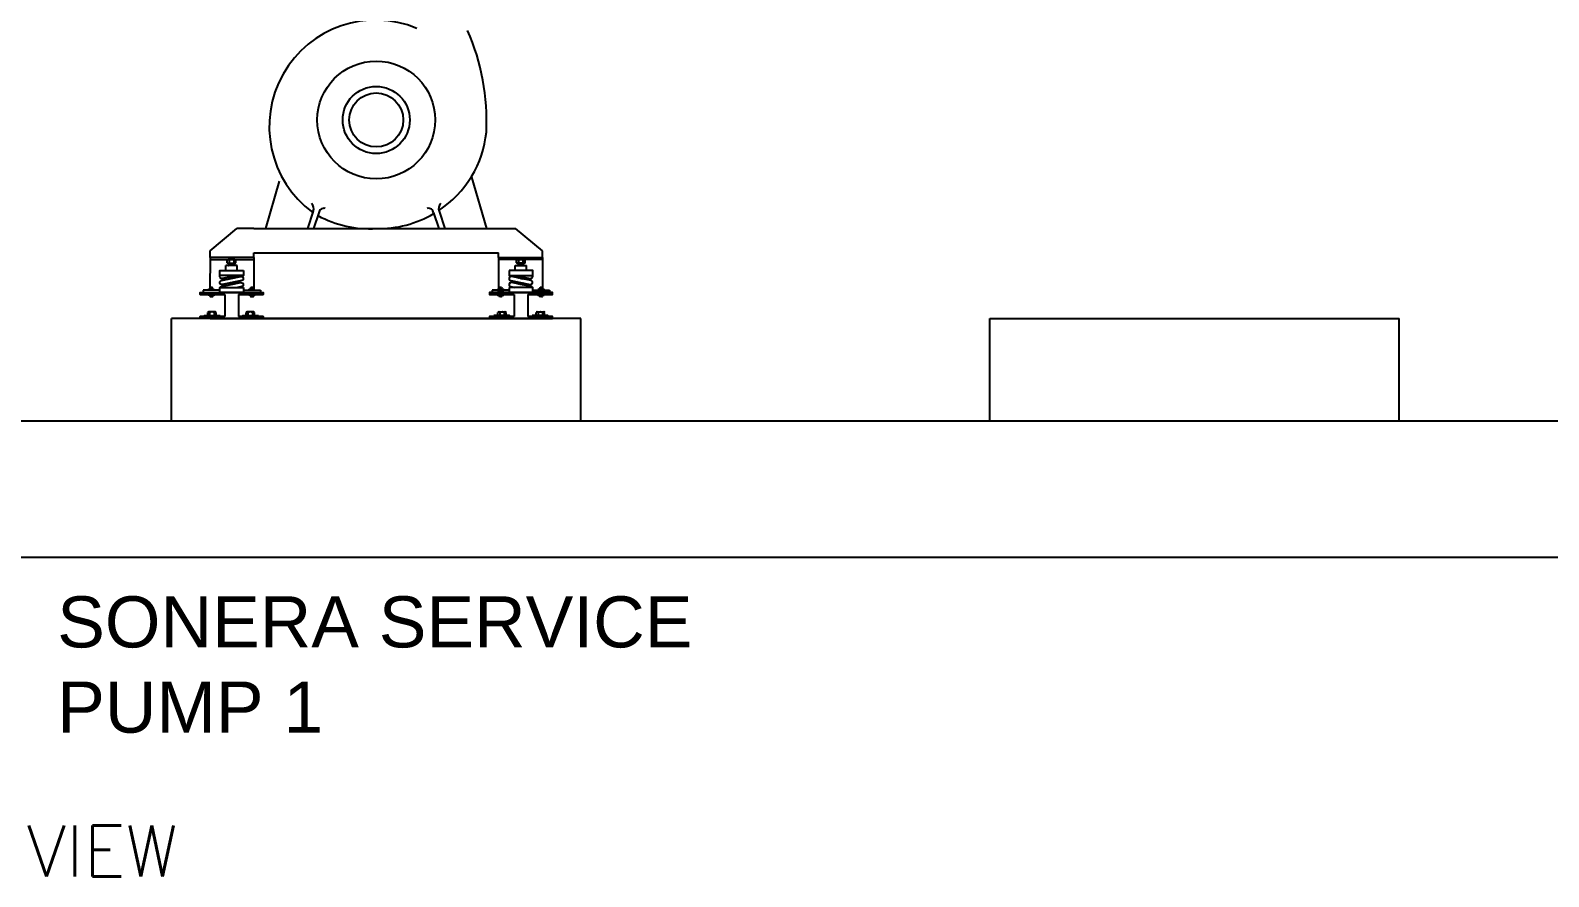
# Model space of a CAD drawing. Header units: inches. Extents: x 72601 to 92539, y -26779 to -15965.
# Drawn here: x 86382 to 88609, y -19834 to -18593 of the extents above; entities that cross this region are included whole.
import ezdxf

# ---------------------------------------------------------------- set-up
doc = ezdxf.new("R2010")
doc.units = ezdxf.units.IN
doc.header["$MEASUREMENT"] = 0
doc.layers.add('FENCE', color=1, linetype='Continuous')
doc.layers.add('M-X-BKGD', color=8, linetype='Continuous')
doc.styles.add('SIMS', font='simplex.shx')
doc.styles.get("Standard").update_dxf_attribs({"font": 'arial.ttf'})

msp = doc.modelspace()

# ---------------------------------------------------------------- linework, layer by layer
at = {"layer": 'M-X-BKGD'}
for p, q in [((86727.3, -18883.3), (86747.7, -18813.8)), ((87051.4, -18883.3), (87029.4, -18807.9)), ((86797.1, -18857.7), (86788.6, -18883.3)), ((86981.7, -18857.7), (86990.1, -18883.3)), ((86805.2, -18860.1), (86797.6, -18883.3)), ((86973.6, -18860.1), (86981.2, -18883.3)), ((86645.7, -18916), (86685, -18883.3)), ((86710, -18883.3), (86685, -18883.3)), ((86710, -18883.3), (86685, -18883.3)), ((86710, -18883.3), (87068.7, -18883.3)), ((87068.7, -18883.3), (87093.7, -18883.3)), ((87068.7, -18883.3), (87093.7, -18883.3)), ((87133.1, -18916), (87093.7, -18883.3)), ((86645.7, -18926), (86645.7, -18916)), ((86710, -18918.9), (87068.7, -18918.9)), ((86710, -18926), (86710, -18918.9)), ((87068.7, -18926), (87068.7, -18918.9)), ((87133.1, -18926), (87133.1, -18916)), ((86645.7, -18927.4), (86645.5, -18970.8)), ((86710, -18926), (86645.7, -18926)), ((86645.7, -18926), (86645.7, -18928.9)), ((86645.7, -18928.9), (86710, -18928.9)), ((86685.4, -18937.5), (86668.8, -18937.5)), ((86668.8, -18944.6), (86668.8, -18937.5)), ((86671, -18933.6), (86671, -18929.5)), ((86682.2, -18928.9), (86672.5, -18928.9)), ((86672.5, -18934.2), (86682.1, -18934.2)), ((86673, -18934.5), (86673.4, -18934.2)), ((86673, -18934.5), (86673.7, -18935)), ((86673, -18935.4), (86673.7, -18935)), ((86673, -18935.4), (86673.7, -18935.9)), ((86673, -18936.4), (86673.7, -18935.9)), ((86673, -18936.4), (86673.7, -18936.9)), ((86673, -18937.4), (86673.7, -18936.9)), ((86673, -18937.4), (86673.2, -18937.5)), ((86680.9, -18935.2), (86673.7, -18935)), ((86680.9, -18936.2), (86673.7, -18935.9)), ((86680.9, -18937.2), (86673.7, -18936.9)), ((86674, -18933.6), (86674, -18929.5)), ((86680.9, -18934.3), (86679.6, -18934.2)), ((86680.6, -18929.5), (86680.6, -18933.6)), ((86681, -18934.2), (86680.9, -18934.3)), ((86681.5, -18934.8), (86680.9, -18934.3)), ((86681.5, -18934.8), (86680.9, -18935.2)), ((86681.5, -18935.7), (86680.9, -18935.2)), ((86681.5, -18935.7), (86680.9, -18936.2)), ((86681.5, -18936.7), (86680.9, -18936.2)), ((86681.5, -18936.7), (86680.9, -18937.2)), ((86681.3, -18937.5), (86680.9, -18937.2)), ((86683.5, -18933.6), (86683.5, -18929.5)), ((86685.4, -18944.6), (86685.4, -18937.5)), ((86710, -18926), (86710, -18928.9)), ((86710, -18928.9), (86710, -18972.9)), ((87068.7, -18926), (87133.1, -18926)), ((87068.7, -18926), (87068.7, -18928.9)), ((87133.1, -18928.9), (87068.7, -18928.9)), ((87068.7, -18928.9), (87068.7, -18972.9)), ((87093.3, -18944.6), (87093.3, -18937.5)), ((87093.3, -18937.5), (87110, -18937.5)), ((87095.2, -18933.6), (87095.2, -18929.5)), ((87096.6, -18928.9), (87106.3, -18928.9)), ((87106.3, -18934.2), (87096.7, -18934.2)), ((87097.2, -18934.8), (87097.9, -18934.3)), ((87097.2, -18934.8), (87097.9, -18935.2)), ((87097.2, -18935.7), (87097.9, -18935.2)), ((87097.2, -18935.7), (87097.9, -18936.2)), ((87097.2, -18936.7), (87097.9, -18936.2)), ((87097.2, -18936.7), (87097.9, -18937.2)), ((87097.4, -18937.5), (87097.9, -18937.2)), ((87097.8, -18934.2), (87097.9, -18934.3)), ((87097.9, -18934.3), (87099.2, -18934.2)), ((87097.9, -18935.2), (87105.1, -18935)), ((87097.9, -18936.2), (87105.1, -18935.9)), ((87097.9, -18937.2), (87105.1, -18936.9)), ((87098.1, -18929.5), (87098.1, -18933.6)), ((87104.8, -18933.6), (87104.8, -18929.5)), ((87105.7, -18934.5), (87105.1, -18935)), ((87105.7, -18935.4), (87105.1, -18935)), ((87105.7, -18935.4), (87105.1, -18935.9)), ((87105.7, -18936.4), (87105.1, -18935.9)), ((87105.7, -18936.4), (87105.1, -18936.9)), ((87105.7, -18937.4), (87105.1, -18936.9)), ((87105.7, -18934.5), (87105.4, -18934.2)), ((87105.7, -18937.4), (87105.5, -18937.5)), ((87107.7, -18933.6), (87107.7, -18929.5)), ((87110, -18944.6), (87110, -18937.5)), ((87133.1, -18926), (87133.1, -18928.9)), ((87133.1, -18928.9), (87133.2, -18970.8)), ((86646.1, -18969.8), (86646.3, -18969.6)), ((86648.8, -18969.7), (86646.3, -18969.6)), ((86646.3, -18969.6), (86649, -18969.6)), ((86649, -18969.6), (86648.8, -18969.7)), ((86649.1, -18969.9), (86648.8, -18969.7)), ((86662.6, -18956.6), (86672.1, -18957.6)), ((86662.6, -18965.5), (86672.1, -18966.4)), ((86673, -18954.7), (86673.3, -18954.6)), ((86673, -18954.7), (86673.7, -18955.2)), ((86673, -18955.7), (86673.7, -18955.2)), ((86673, -18955.7), (86673.7, -18956.2)), ((86673, -18956.7), (86673.7, -18956.2)), ((86673, -18956.7), (86673.7, -18957.2)), ((86673, -18963.5), (86673.7, -18964)), ((86673, -18963.5), (86673.1, -18963.5)), ((86673, -18964.5), (86673.7, -18964)), ((86673, -18964.5), (86673.7, -18964.9)), ((86673, -18965.4), (86673.7, -18964.9)), ((86673, -18965.4), (86673.7, -18965.9)), ((86676.7, -18956.7), (86673.1, -18956.7)), ((86673.2, -18966.3), (86673.7, -18965.9)), ((86673.5, -18957.3), (86673.7, -18957.2)), ((86680.9, -18955.5), (86673.7, -18955.2)), ((86678.2, -18956.4), (86673.7, -18956.2)), ((86674.2, -18957.2), (86673.7, -18957.2)), ((86680.9, -18964.3), (86673.7, -18964)), ((86678.7, -18965.1), (86673.7, -18964.9)), ((86674.8, -18966), (86673.7, -18965.9)), ((86680.9, -18954.5), (86674.7, -18954.3)), ((86680.9, -18963.3), (86675, -18963.1)), ((86680.9, -18953.5), (86678.6, -18953.5)), ((86680.9, -18962.3), (86679, -18962.2)), ((86681.5, -18953.1), (86680.9, -18953.5)), ((86681.5, -18954), (86680.9, -18953.5)), ((86681.5, -18954), (86680.9, -18954.5)), ((86681.5, -18955), (86680.9, -18954.5)), ((86681.5, -18955), (86680.9, -18955.5)), ((86681.2, -18955.7), (86680.9, -18955.5)), ((86681.6, -18961.8), (86680.9, -18962.3)), ((86681.5, -18962.8), (86680.9, -18962.3)), ((86681.5, -18962.8), (86680.9, -18963.3)), ((86681.5, -18963.8), (86680.9, -18963.3)), ((86681.5, -18963.8), (86680.9, -18964.3)), ((86681.3, -18964.6), (86680.9, -18964.3)), ((86681.5, -18953.1), (86681.3, -18952.9)), ((86681.6, -18961.8), (86681.5, -18961.7)), ((86682.1, -18952.7), (86691.6, -18953.7)), ((86682.1, -18961.6), (86691.6, -18962.5)), ((86705.4, -18969.8), (86705.7, -18969.6)), ((86708.2, -18969.7), (86705.7, -18969.6)), ((86705.7, -18969.6), (86708.4, -18969.6)), ((86708.4, -18969.6), (86708.2, -18969.7)), ((86708.5, -18969.9), (86708.2, -18969.7)), ((87070.3, -18969.9), (87070.5, -18969.7)), ((87073.1, -18969.6), (87070.4, -18969.6)), ((87070.4, -18969.6), (87070.5, -18969.7)), ((87070.5, -18969.7), (87073.1, -18969.6)), ((87073.3, -18969.8), (87073.1, -18969.6)), ((87096.7, -18952.7), (87087.1, -18953.7)), ((87096.7, -18961.6), (87087.1, -18962.5)), ((87097.2, -18953.1), (87097.4, -18952.9)), ((87097.2, -18953.1), (87097.9, -18953.5)), ((87097.2, -18954), (87097.9, -18953.5)), ((87097.2, -18954), (87097.9, -18954.5)), ((87097.2, -18955), (87097.9, -18954.5)), ((87097.2, -18955), (87097.9, -18955.5)), ((87097.2, -18961.8), (87097.3, -18961.7)), ((87097.2, -18961.8), (87097.9, -18962.3)), ((87097.2, -18962.8), (87097.9, -18962.3)), ((87097.2, -18962.8), (87097.9, -18963.3)), ((87097.2, -18963.8), (87097.9, -18963.3)), ((87097.2, -18963.8), (87097.9, -18964.3)), ((87097.4, -18964.6), (87097.9, -18964.3)), ((87097.5, -18955.7), (87097.9, -18955.5)), ((87097.9, -18953.5), (87100.2, -18953.5)), ((87097.9, -18954.5), (87104.1, -18954.3)), ((87097.9, -18955.5), (87105.1, -18955.2)), ((87097.9, -18962.3), (87099.8, -18962.2)), ((87097.9, -18963.3), (87103.7, -18963.1)), ((87097.9, -18964.3), (87105.1, -18964)), ((87100.1, -18965.1), (87105.1, -18964.9)), ((87100.5, -18956.4), (87105.1, -18956.2)), ((87102, -18956.7), (87105.7, -18956.7)), ((87104, -18966), (87105.1, -18965.9)), ((87104.6, -18957.2), (87105.1, -18957.2)), ((87105.7, -18954.7), (87105.1, -18955.2)), ((87105.7, -18955.7), (87105.1, -18955.2)), ((87105.7, -18955.7), (87105.1, -18956.2)), ((87105.7, -18956.7), (87105.1, -18956.2)), ((87105.7, -18956.7), (87105.1, -18957.2)), ((87105.3, -18957.3), (87105.1, -18957.2)), ((87105.7, -18963.5), (87105.1, -18964)), ((87105.7, -18964.5), (87105.1, -18964)), ((87105.7, -18964.5), (87105.1, -18964.9)), ((87105.7, -18965.4), (87105.1, -18964.9)), ((87105.7, -18965.4), (87105.1, -18965.9)), ((87105.5, -18966.3), (87105.1, -18965.9)), ((87105.7, -18954.7), (87105.5, -18954.6)), ((87105.7, -18963.5), (87105.7, -18963.5)), ((87116.2, -18956.6), (87106.7, -18957.6)), ((87116.2, -18965.5), (87106.7, -18966.4)), ((87129.7, -18969.9), (87129.9, -18969.7)), ((87132.5, -18969.6), (87129.8, -18969.6)), ((87129.8, -18969.6), (87129.9, -18969.7)), ((87129.9, -18969.7), (87132.5, -18969.6)), ((87132.7, -18969.8), (87132.5, -18969.6)), ((86631, -18980.2), (86631, -18977.3)), ((86631, -18980.2), (86667.2, -18980.2)), ((86659.9, -18973.5), (86635.5, -18973.5)), ((86635.5, -18973.5), (86635.5, -18977.3)), ((86645, -18972.7), (86645, -18971.1)), ((86645.4, -18981), (86645.4, -18982.6)), ((86649.4, -18970.8), (86645.5, -18970.8)), ((86645.5, -18972.9), (86649.4, -18972.9)), ((86649.8, -18980.8), (86646, -18980.8)), ((86646, -18982.9), (86649.8, -18982.9)), ((86646.1, -18969.8), (86646.3, -18970)), ((86646.1, -18970.1), (86646.3, -18970)), ((86646.1, -18970.1), (86646.3, -18970.3)), ((86646.1, -18970.5), (86646.3, -18970.3)), ((86646.1, -18970.5), (86646.3, -18970.6)), ((86646.1, -18970.8), (86646.3, -18970.6)), ((86646.1, -18972.7), (86646.1, -18971.1)), ((86648.8, -18970.1), (86646.3, -18970)), ((86648.8, -18970.4), (86646.3, -18970.3)), ((86648.8, -18970.8), (86646.3, -18970.6)), ((86646.6, -18982.6), (86646.6, -18981)), ((86649.1, -18969.9), (86648.8, -18970.1)), ((86649.1, -18970.2), (86648.8, -18970.1)), ((86649.1, -18970.2), (86648.8, -18970.4)), ((86649.1, -18970.6), (86648.8, -18970.4)), ((86649.1, -18970.6), (86648.8, -18970.8)), ((86648.9, -18970.8), (86648.8, -18970.8)), ((86648.8, -18971.1), (86648.8, -18972.7)), ((86649.2, -18981), (86649.2, -18982.6)), ((86650, -18972.7), (86650, -18971.1)), ((86650.4, -18981), (86650.4, -18982.6)), ((86667.2, -18980.2), (86667.2, -19012.2)), ((86687.2, -18980.2), (86687.2, -19012.2)), ((86687.2, -18980.2), (86723.5, -18980.2)), ((86694.6, -18973.5), (86719.6, -18973.5)), ((86704.4, -18972.7), (86704.4, -18971.1)), ((86704.8, -18981), (86704.8, -18982.6)), ((86708.8, -18970.8), (86704.9, -18970.8)), ((86704.9, -18972.9), (86708.8, -18972.9)), ((86705.3, -18982.9), (86709.2, -18982.9)), ((86705.4, -18969.8), (86705.7, -18970)), ((86705.4, -18970.1), (86705.7, -18970)), ((86705.4, -18970.1), (86705.7, -18970.3)), ((86705.4, -18970.5), (86705.7, -18970.3)), ((86705.4, -18970.5), (86705.7, -18970.6)), ((86705.4, -18970.8), (86705.7, -18970.6)), ((86709.2, -18980.8), (86705.4, -18980.8)), ((86705.5, -18972.7), (86705.5, -18971.1)), ((86708.2, -18970.1), (86705.7, -18970)), ((86708.2, -18970.4), (86705.7, -18970.3)), ((86708.2, -18970.8), (86705.7, -18970.6)), ((86705.9, -18982.6), (86705.9, -18981)), ((86708.5, -18969.9), (86708.2, -18970.1)), ((86708.5, -18970.2), (86708.2, -18970.1)), ((86708.5, -18970.2), (86708.2, -18970.4)), ((86708.5, -18970.6), (86708.2, -18970.4)), ((86708.5, -18970.6), (86708.2, -18970.8)), ((86708.3, -18970.8), (86708.2, -18970.8)), ((86708.2, -18971.1), (86708.2, -18972.7)), ((86708.6, -18981), (86708.6, -18982.6)), ((86709.3, -18972.7), (86709.3, -18971.1)), ((86709.8, -18981), (86709.8, -18982.6)), ((86719.6, -18973.5), (86719.6, -18977.3)), ((86723.5, -18977.3), (86723.5, -18980.2)), ((87055.3, -18977.3), (87055.3, -18980.2)), ((87091.5, -18980.2), (87055.3, -18980.2)), ((87084.2, -18973.5), (87059.2, -18973.5)), ((87059.2, -18973.5), (87059.2, -18977.3)), ((87069, -18981), (87069, -18982.6)), ((87069.4, -18972.7), (87069.4, -18971.1)), ((87069.6, -18980.8), (87073.4, -18980.8)), ((87073.4, -18982.9), (87069.6, -18982.9)), ((87070, -18970.8), (87073.8, -18970.8)), ((87073.8, -18972.9), (87070, -18972.9)), ((87070.1, -18981), (87070.1, -18982.6)), ((87070.3, -18969.9), (87070.5, -18970.1)), ((87070.3, -18970.2), (87070.5, -18970.1)), ((87070.3, -18970.2), (87070.5, -18970.4)), ((87070.3, -18970.6), (87070.5, -18970.4)), ((87070.3, -18970.6), (87070.5, -18970.8)), ((87070.4, -18970.8), (87070.5, -18970.8)), ((87070.5, -18970.1), (87073.1, -18970)), ((87070.5, -18970.4), (87073.1, -18970.3)), ((87070.5, -18970.8), (87073.1, -18970.6)), ((87070.6, -18971.1), (87070.6, -18972.7)), ((87072.8, -18982.6), (87072.8, -18981)), ((87073.3, -18969.8), (87073.1, -18970)), ((87073.3, -18970.1), (87073.1, -18970)), ((87073.3, -18970.1), (87073.1, -18970.3)), ((87073.3, -18970.5), (87073.1, -18970.3)), ((87073.3, -18970.5), (87073.1, -18970.6)), ((87073.3, -18970.8), (87073.1, -18970.6)), ((87073.2, -18972.7), (87073.2, -18971.1)), ((87074, -18981), (87074, -18982.6)), ((87074.4, -18972.7), (87074.4, -18971.1)), ((87091.5, -18980.2), (87091.5, -19012.2)), ((87111.5, -18980.2), (87111.5, -19012.2)), ((87147.8, -18980.2), (87111.5, -18980.2)), ((87118.9, -18973.5), (87143.3, -18973.5)), ((87128.4, -18981), (87128.4, -18982.6)), ((87128.8, -18972.7), (87128.8, -18971.1)), ((87128.9, -18980.8), (87132.8, -18980.8)), ((87132.8, -18982.9), (87128.9, -18982.9)), ((87129.3, -18970.8), (87133.2, -18970.8)), ((87133.2, -18972.9), (87129.4, -18972.9)), ((87129.5, -18981), (87129.5, -18982.6)), ((87129.7, -18969.9), (87129.9, -18970.1)), ((87129.7, -18970.2), (87129.9, -18970.1)), ((87129.7, -18970.2), (87129.9, -18970.4)), ((87129.7, -18970.6), (87129.9, -18970.4)), ((87129.7, -18970.6), (87129.9, -18970.8)), ((87129.8, -18970.8), (87129.9, -18970.8)), ((87129.9, -18970.1), (87132.5, -18970)), ((87129.9, -18970.4), (87132.5, -18970.3)), ((87129.9, -18970.8), (87132.5, -18970.6)), ((87130, -18971.1), (87130, -18972.7)), ((87132.2, -18982.6), (87132.2, -18981)), ((87132.7, -18969.8), (87132.5, -18970)), ((87132.7, -18970.1), (87132.5, -18970)), ((87132.7, -18970.1), (87132.5, -18970.3)), ((87132.7, -18970.5), (87132.5, -18970.3)), ((87132.7, -18970.5), (87132.5, -18970.6)), ((87132.7, -18970.8), (87132.5, -18970.6)), ((87132.6, -18972.7), (87132.6, -18971.1)), ((87133.4, -18981), (87133.4, -18982.6)), ((87133.8, -18972.7), (87133.8, -18971.1)), ((87143.3, -18973.5), (87143.3, -18977.3)), ((87147.8, -18980.2), (87147.8, -18977.3)), ((86631, -19015.2), (86631, -19012.2)), ((86667.2, -19012.2), (86631, -19012.2)), ((86642.3, -19010.3), (86642.3, -19006.2)), ((86653.4, -19005.6), (86643.8, -19005.6)), ((86643.8, -19010.9), (86653.4, -19010.9)), ((86645.2, -19010.3), (86645.2, -19006.2)), ((86645.7, -19012.2), (86667.2, -19012.2)), ((86667.2, -19012.2), (86645.7, -19012.2)), ((86651.9, -19006.2), (86651.9, -19010.3)), ((86654.8, -19010.3), (86654.8, -19006.2)), ((86687.2, -19012.2), (86710, -19012.2)), ((86710, -19012.2), (86687.2, -19012.2)), ((86723.5, -19012.2), (86687.2, -19012.2)), ((86698.6, -19010.3), (86698.6, -19006.2)), ((86709.7, -19005.6), (86700, -19005.6)), ((86700, -19010.9), (86709.6, -19010.9)), ((86701.5, -19010.3), (86701.5, -19006.2)), ((86708.1, -19006.2), (86708.1, -19010.3)), ((86711.1, -19010.3), (86711.1, -19006.2)), ((86723.5, -19012.2), (86723.5, -19015.2)), ((87055.3, -19012.2), (87055.3, -19015.2)), ((87055.3, -19012.2), (87091.5, -19012.2)), ((87067.7, -19010.3), (87067.7, -19006.2)), ((87091.5, -19012.2), (87068.7, -19012.2)), ((87068.7, -19012.2), (87091.5, -19012.2)), ((87069.1, -19005.6), (87078.7, -19005.6)), ((87078.7, -19010.9), (87069.2, -19010.9)), ((87070.6, -19006.2), (87070.6, -19010.3)), ((87077.3, -19010.3), (87077.3, -19006.2)), ((87080.2, -19010.3), (87080.2, -19006.2)), ((87133.1, -19012.2), (87111.5, -19012.2)), ((87111.5, -19012.2), (87133.1, -19012.2)), ((87111.5, -19012.2), (87147.8, -19012.2)), ((87123.9, -19010.3), (87123.9, -19006.2)), ((87125.3, -19005.6), (87135, -19005.6)), ((87135, -19010.9), (87125.4, -19010.9)), ((87126.9, -19006.2), (87126.9, -19010.3)), ((87133.5, -19010.3), (87133.5, -19006.2)), ((87136.4, -19010.3), (87136.4, -19006.2)), ((87147.8, -19015.2), (87147.8, -19012.2)), ((87189.4, -19015.2), (86589.4, -19015.2)), ((86589.4, -19165.1), (86589.4, -19015.2)), ((86645.7, -19015.2), (86710, -19015.2)), ((86687.4, -19015.2), (87091.4, -19015.2)), ((87133.1, -19015.2), (87068.7, -19015.2)), ((87189.4, -19165.1), (87189.4, -19015.2)), ((87789.4, -19165.1), (87789.4, -19015.2)), ((87789.4, -19015.2), (88389.4, -19015.2)), ((88389.4, -19165.1), (88389.4, -19015.2)), ((83839.4, -19165.1), (87789.4, -19165.1)), ((85989.4, -19165.1), (86589.4, -19165.1)), ((87189.4, -19165.1), (89589.4, -19165.1)), ((83639.4, -19365.1), (92539.4, -19365.1))]:
    msp.add_line(p, q, dxfattribs=at)
for points in [[(86694.6, -18944.6), (86694.6, -18952.1), (86659.9, -18952.1), (86659.9, -18944.6)], [(87084.2, -18944.6), (87084.2, -18952.1), (87118.9, -18952.1), (87118.9, -18944.6)], [(86694.6, -18969.7), (86694.6, -18977.3), (86659.9, -18977.3), (86659.9, -18969.7)], [(87084.2, -18969.7), (87084.2, -18977.3), (87118.9, -18977.3), (87118.9, -18969.7)], [(86652.2, -18972.9), (86652.2, -18973.5), (86643.1, -18973.5), (86643.1, -18972.9)], [(86643.1, -18980.8), (86643.1, -18980.2), (86652.2, -18980.2), (86652.2, -18980.8)], [(86711.6, -18972.9), (86711.6, -18973.5), (86702.5, -18973.5), (86702.5, -18972.9)], [(86702.5, -18980.8), (86702.5, -18980.2), (86711.6, -18980.2), (86711.6, -18980.8)], [(87067.1, -18972.9), (87067.1, -18973.5), (87076.3, -18973.5), (87076.3, -18972.9)], [(87076.3, -18980.8), (87076.3, -18980.2), (87067.1, -18980.2), (87067.1, -18980.8)], [(87126.5, -18972.9), (87126.5, -18973.5), (87135.6, -18973.5), (87135.6, -18972.9)], [(87135.6, -18980.8), (87135.6, -18980.2), (87126.5, -18980.2), (87126.5, -18980.8)], [(86660.5, -19010.9), (86660.5, -19012.2), (86637.7, -19012.2), (86637.7, -19010.9)], [(86716.8, -19010.9), (86716.8, -19012.2), (86693.9, -19012.2), (86693.9, -19010.9)], [(87062, -19010.9), (87062, -19012.2), (87084.8, -19012.2), (87084.8, -19010.9)], [(87118.2, -19010.9), (87118.2, -19012.2), (87141.1, -19012.2), (87141.1, -19010.9)]]:
    msp.add_lwpolyline(points, close=True, dxfattribs=at)
for points in [[(86685, -18952.1), (86663.5, -18956.6, -0.656367), (86660.3, -18952.1)], [(86660.5, -18969.7, -0.187389), (86662.3, -18968.5), (86691, -18962.6, -1.001015), (86692.2, -18968.4), (86686, -18969.7)], [(87118.3, -18969.7, 0.187389), (87116.5, -18968.5), (87087.7, -18962.6, 1.001015), (87086.6, -18968.4), (87092.8, -18969.7)], [(87093.7, -18952.1), (87115.3, -18956.6, 0.656367), (87118.4, -18952.1)]]:
    msp.add_lwpolyline(points, format="xyb", dxfattribs=at)
for points in [[(86692.2, -18959.5), (86663.5, -18965.4, -1.001057), (86662.3, -18959.6), (86691, -18953.7, -1.001015)], [(87086.6, -18959.5), (87115.3, -18965.4, 1.001057), (87116.5, -18959.6), (87087.7, -18953.7, 1.001015)]]:
    msp.add_lwpolyline(points, format="xyb", close=True, dxfattribs=at)
for points in [[(86667.2, -18980.2), (86631, -18980.2), (86631, -18977.3), (86723.5, -18977.3), (86723.5, -18980.2), (86687.2, -18980.2)], [(87111.5, -18980.2), (87147.8, -18980.2), (87147.8, -18977.3), (87055.3, -18977.3), (87055.3, -18980.2), (87091.5, -18980.2)], [(86687.2, -19012.2), (86723.5, -19012.2), (86723.5, -19015.2), (86631, -19015.2), (86631, -19012.2), (86667.2, -19012.2)], [(87091.5, -19012.2), (87055.3, -19012.2), (87055.3, -19015.2), (87147.8, -19015.2), (87147.8, -19012.2), (87111.5, -19012.2)]]:
    msp.add_lwpolyline(points, dxfattribs=at)
for radius in [86.4, 49.2, 39.6]:
    msp.add_circle((86889.4, -18724.1), radius, dxfattribs=at)
for centre, radius, start, end in [((86888.7, -18733.8), 156.2, 67.2496, 233.7533), ((86721.5, -18725.6), 329.8, 357.1887, 23.7586), ((86895, -18725.9), 156.8, 303.4296, 354.1995), ((86788.4, -18853.9), 9.46, 336.5811, 49.1689), ((86812.7, -18861.3), 7.64, 76.3265, 170.9387), ((86966, -18861.3), 7.64, 9.0613, 103.6735), ((86990.4, -18853.9), 9.46, 130.8311, 203.4189), ((86880, -18723.3), 160.3, 241.6313, 273.3611), ((86892.4, -18721.3), 162.1, 268.948, 300.2335), ((86672.5, -18931), 2.06, 45.0088, 134.9912), ((86672.5, -18932.2), 2.06, 225.0088, 314.9912), ((86677.3, -18938.3), 9.42, 69.2913, 110.7087), ((86677.3, -18924.8), 9.42, 249.2913, 290.7087), ((86682.1, -18931), 2.05, 44.9141, 135.0859), ((86682.1, -18932.2), 2.05, 224.9141, 315.0859), ((87096.7, -18931), 2.05, 44.9141, 135.0859), ((87096.7, -18932.2), 2.05, 224.9141, 315.0859), ((87101.5, -18938.3), 9.42, 69.2913, 110.7087), ((87101.5, -18924.8), 9.42, 249.2913, 290.7087), ((87106.3, -18931), 2.06, 45.0088, 134.9912), ((87106.3, -18932.2), 2.06, 225.0088, 314.9912), ((86645.5, -18971.6), 0.823, 45.0088, 134.9912), ((86645.5, -18972.1), 0.823, 225.0088, 314.9912), ((86646, -18981.6), 0.822, 44.9141, 135.0859), ((86646, -18982), 0.822, 224.9141, 315.0859), ((86647.5, -18974.6), 3.77, 69.2913, 110.7087), ((86647.5, -18969.2), 3.77, 249.2913, 290.7087), ((86647.9, -18984.5), 3.77, 69.2913, 110.7087), ((86647.9, -18979.1), 3.77, 249.2913, 290.7087), ((86649.4, -18971.6), 0.822, 44.9141, 135.0859), ((86649.4, -18972.1), 0.822, 224.9141, 315.0859), ((86649.8, -18981.6), 0.823, 45.0088, 134.9912), ((86649.8, -18982), 0.823, 225.0088, 314.9912), ((86704.9, -18971.6), 0.823, 45.0088, 134.9912), ((86704.9, -18972.1), 0.823, 225.0088, 314.9912), ((86705.4, -18981.6), 0.822, 44.9141, 135.0859), ((86705.4, -18982), 0.822, 224.9141, 315.0859), ((86706.8, -18974.6), 3.77, 69.2913, 110.7087), ((86706.8, -18969.2), 3.77, 249.2913, 290.7087), ((86707.3, -18984.5), 3.77, 69.2913, 110.7087), ((86707.3, -18979.1), 3.77, 249.2913, 290.7087), ((86708.8, -18971.6), 0.822, 44.9141, 135.0859), ((86708.8, -18972.1), 0.822, 224.9141, 315.0859), ((86709.2, -18981.6), 0.823, 45.0088, 134.9912), ((86709.2, -18982), 0.823, 225.0088, 314.9912), ((87069.6, -18981.6), 0.823, 45.0088, 134.9912), ((87069.6, -18982), 0.823, 225.0088, 314.9912), ((87070, -18971.6), 0.822, 44.9141, 135.0859), ((87070, -18972.1), 0.822, 224.9141, 315.0859), ((87071.5, -18984.5), 3.77, 69.2913, 110.7087), ((87071.5, -18979.1), 3.77, 249.2913, 290.7087), ((87071.9, -18974.6), 3.77, 69.2913, 110.7087), ((87071.9, -18969.2), 3.77, 249.2913, 290.7087), ((87073.4, -18981.6), 0.822, 44.9141, 135.0859), ((87073.4, -18982), 0.822, 224.9141, 315.0859), ((87073.8, -18971.6), 0.823, 45.0088, 134.9912), ((87073.8, -18972.1), 0.823, 225.0088, 314.9912), ((87128.9, -18981.6), 0.823, 45.0088, 134.9912), ((87128.9, -18982), 0.823, 225.0088, 314.9912), ((87129.4, -18971.6), 0.822, 44.9141, 135.0859), ((87129.4, -18972.1), 0.822, 224.9141, 315.0859), ((87130.9, -18984.5), 3.77, 69.2913, 110.7087), ((87130.9, -18979.1), 3.77, 249.2913, 290.7087), ((87131.3, -18974.6), 3.77, 69.2913, 110.7087), ((87131.3, -18969.2), 3.77, 249.2913, 290.7087), ((87132.8, -18981.6), 0.822, 44.9141, 135.0859), ((87132.8, -18982), 0.822, 224.9141, 315.0859), ((87133.2, -18971.6), 0.823, 45.0088, 134.9912), ((87133.2, -18972.1), 0.823, 225.0088, 314.9912), ((86643.8, -19007.6), 2.06, 45.0088, 134.9912), ((86643.8, -19008.8), 2.06, 225.0088, 314.9912), ((86648.6, -19015), 9.42, 69.2913, 110.7087), ((86648.6, -19001.5), 9.42, 249.2913, 290.7087), ((86653.4, -19007.6), 2.05, 44.9141, 135.0859), ((86653.4, -19008.8), 2.05, 224.9141, 315.0859), ((86700, -19007.6), 2.06, 45.0088, 134.9912), ((86700, -19008.8), 2.06, 225.0088, 314.9912), ((86704.8, -19015), 9.42, 69.2913, 110.7087), ((86704.8, -19001.5), 9.42, 249.2913, 290.7087), ((86709.6, -19007.6), 2.05, 44.9141, 135.0859), ((86709.6, -19008.8), 2.05, 224.9141, 315.0859), ((87069.2, -19007.6), 2.05, 44.9141, 135.0859), ((87069.2, -19008.8), 2.05, 224.9141, 315.0859), ((87073.9, -19015), 9.42, 69.2913, 110.7087), ((87073.9, -19001.5), 9.42, 249.2913, 290.7087), ((87078.7, -19007.6), 2.06, 45.0088, 134.9912), ((87078.7, -19008.8), 2.06, 225.0088, 314.9912), ((87125.4, -19007.6), 2.05, 44.9141, 135.0859), ((87125.4, -19008.8), 2.05, 224.9141, 315.0859), ((87130.2, -19015), 9.42, 69.2913, 110.7087), ((87130.2, -19001.5), 9.42, 249.2913, 290.7087), ((87135, -19007.6), 2.06, 45.0088, 134.9912), ((87135, -19008.8), 2.06, 225.0088, 314.9912)]:
    msp.add_arc(centre, radius, start, end, dxfattribs=at)

# ---------------------------------------------------------------- texts
at = {"color": 3, "insert": (86421.6, -19422.6), "char_height": 75, "attachment_point": 1}
msp.add_mtext_dynamic_manual_height_columns('SONERA SERVICE PUMP 1', width=1102.069, gutter_width=1, heights=[0], dxfattribs=at)
at = {"layer": 'FENCE', "color": 3, "insert": (86256.4, -19758.7, -422.2), "char_height": 75, "width": 1056.27, "attachment_point": 2, "style": 'SIMS'}
msp.add_mtext('\\A1;\\pt0;SECTION VIEW', dxfattribs=at)

doc.saveas('drawing.dxf')
